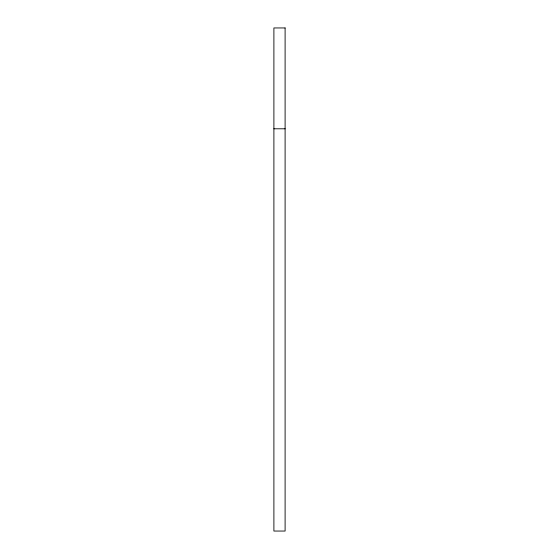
<?xml version="1.0" encoding="UTF-8"?>
<svg xmlns="http://www.w3.org/2000/svg" width="559" height="559" viewBox="0 0 559 559"><rect width="100%" height="100%" fill="white"/><g stroke="black" fill="none" stroke-linecap="round" stroke-linejoin="round"><path stroke-width="0.84" d="M273.896 128.794L285.104 128.794M285.104 27.95L273.896 27.95L273.896 531.05L285.104 531.05L285.104 27.95"/></g></svg>
